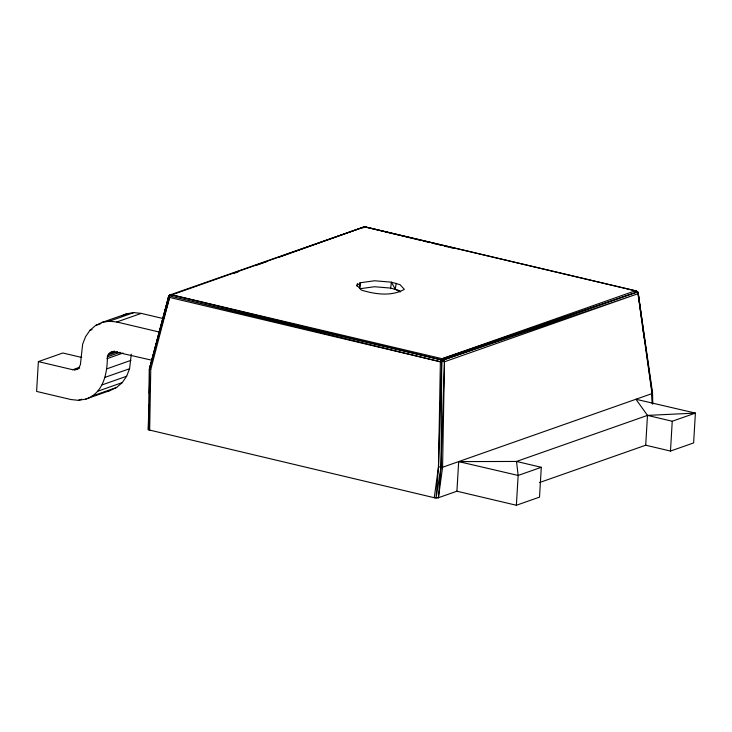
<?xml version="1.0" encoding="UTF-8"?>
<svg xmlns="http://www.w3.org/2000/svg" width="732" height="732" viewBox="0 0 732 732"><rect width="100%" height="100%" fill="white"/><g stroke="black" fill="none" stroke-linecap="round" stroke-linejoin="round"><path stroke-width="1.1" d="M652.45 403.78L652.038 393.596L637.7 291.821L443.748 359.815L440.38 361.773L168.387 297.137L169.641 295.06L171.306 294.74L441.03 359.815L441.744 361.123L441.021 466.925L438.413 497.723L434.268 497.723L148.303 429.757L149.401 369.239L168.387 297.137L169.641 295.06L364.655 226.737L636.547 291.052L638.148 292.946L652.532 392.855L652.779 404.027M278.334 257.463L364.655 226.737L169.138 295.829L169.522 297.787L150.755 369.44L149.657 430.489L149.401 369.239L168.708 296.625L169.641 295.06M171.306 294.74L442.165 358.726L443.748 359.815L444.47 361.773L441.021 466.925L436.089 497.961L438.486 466.851L440.38 361.773L442.165 358.726L635.504 290.723L638.148 292.946L642.01 322.226M148.953 421.376L148.806 429.281L148.303 429.757L148.971 404.714M149.474 393.139L149.685 381.839M652.477 395.124L638.148 292.946L636.996 292.617L637.7 291.821L635.504 290.723M149.273 393.331L149.694 377.392M456.914 491.218L458.68 461.599L516.518 461.453L541.296 467.3L539.521 497.119L516.371 505.263L456.914 491.218L438.413 497.723L434.268 497.723L438.486 466.851L441.744 361.123L444.47 361.773L637.81 293.77L443.748 359.815L441.03 359.815L169.138 295.829L440.38 361.773M81.691 357.454L62.842 353.007L38.375 361.608L36.6 391.428L70.967 399.544L78.406 400.331L85.598 399.15L110.065 390.54L116.635 387.448L122.253 382.607L126.636 376.257L129.573 368.718L131.284 354.178M85.598 399.15C103.395 393.496 107.448 373.119 107.357 356.786C108.126 353.446 111.575 350.912 114.997 351.808L151.387 360.107M516.371 505.263L518.146 475.443L516.518 461.453L647.481 415.392L695.4 413.104L693.625 442.924L670.475 451.058L645.706 445.212L539.438 482.58M645.706 445.212L647.481 415.392L635.934 399.26L695.4 413.104L672.251 421.248L647.481 415.392M670.475 451.058L672.251 421.248M359.531 288.28L359.915 282.616M357.07 286.212L357.262 283.952M359.824 288.326L360.428 282.689M357.308 286.148L357.555 283.879M400.642 291.693L399.013 290.494L390.668 288.088L391.382 282.168L374.583 280.768L360.821 282.671L356.951 285.37L361.251 290.046C374.958 294.282 391.391 296.716 404.339 289.341L400.038 284.666L391.382 282.168L395.28 289.177L400.157 291.876M438.413 497.723L442.576 467.263L444.47 361.773L441.744 361.123M395.28 289.177L396.168 283.302M443.391 361.123L443.748 359.815M150.755 369.44L149.401 369.239L169.522 297.787M149.401 369.239L168.708 296.625L168.387 297.137M652.258 403.552L652.038 393.596L652.532 392.855M163.401 318.621L141.249 313.387L133.8 312.601L126.618 313.79L102.141 322.391L95.581 325.484L89.963 330.324L85.571 336.674L82.634 344.214L80.383 364.756L78.745 367.867L76.009 369.642L72.743 369.733L38.375 361.608M362.807 228L364.316 226.746L636.547 291.052M121.924 315.995L126.618 313.79M233.197 273.594L238.568 271.673M255.761 265.524L267.583 261.306M95.581 325.484L100.897 323.608M102.141 322.391L109.324 321.211L133.8 312.601M89.963 330.324L92.086 329.574M109.324 321.211L116.772 321.988L141.249 313.387M110.258 352.586L114.512 351.095M108.995 353.675L114.32 351.799M108.016 355.093L117.596 351.726M107.357 356.786L120.13 352.293M72.743 369.733L79.12 367.482M74.408 369.907L79.724 368.031M107.055 358.653L123.022 353.044M76.009 369.642L78.141 368.891M106.442 368.974L130.918 360.364M105.106 377.328L129.573 368.718M102.169 384.867L126.636 376.257M97.777 391.217L122.253 382.607M78.406 400.331L81.6 399.205M92.159 396.058L116.635 387.448M652.038 393.596L442.576 467.263L438.486 466.851M541.296 467.3L518.146 475.443L458.68 461.599M442.165 358.726L637.7 291.821M108.016 390.879L110.065 390.54M361.178 288.573L374.455 286.734L390.668 288.088M116.772 321.988L159.969 332.2M364.316 226.746L420.845 240.407M423.059 240.938L429.711 242.548M431.926 243.079L436.363 244.149M438.578 244.689L441.908 245.495M444.123 246.025L448.56 247.096M450.775 247.636L454.096 248.441M642.312 324.477L642.751 327.854M643.053 330.105L643.346 332.355M643.794 335.732L644.087 337.992"/></g></svg>
